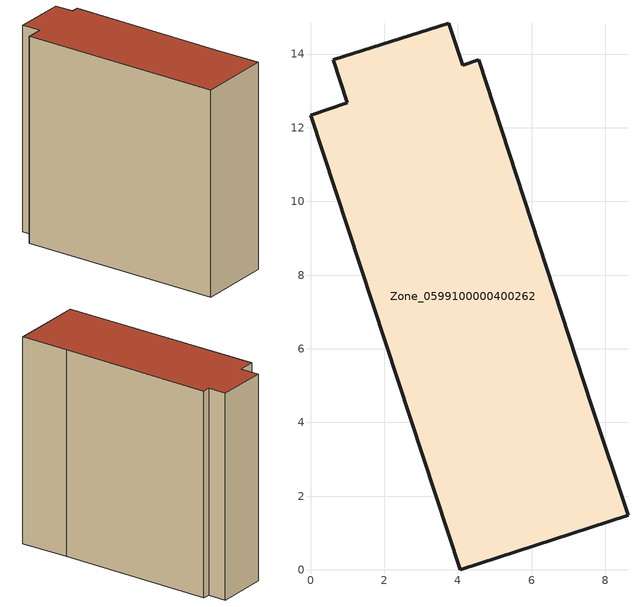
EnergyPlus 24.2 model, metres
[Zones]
Zone_0599100000400262
 floor ground (C_G): 7.63,4.44 8.62,1.48 4.06,0 0,12.34 1,12.67 0.62,13.84 3.75,14.84 4.13,13.7 4.57,13.84 z3.54
 wall outside (C_F): 4.13,13.7 3.75,14.84 0.62,13.84 1,12.67 0,12.34 4.06,0 8.62,1.48 7.63,4.44 4.57,13.84 4.13,13.7 z3.54:16.85
 roof outside (C_R): 7.63,4.44 4.57,13.84 4.13,13.7 3.75,14.84 0.62,13.84 1,12.67 0,12.34 4.06,0 8.62,1.48 z16.85
[BUILDING]
Pand.0599100000400262: North Axis=0; Terrain=City; Loads Convergence Tolerance Value=0.04; Temperature Convergence Tolerance Value=0.4; Solar Distribution=FullExterior; Maximum Number of Warmup Days=25; Minimum Number of Warmup Days=1
[Site:Location]
Rotterdam.The.Hague.AP_ZH_NLD Design_Conditions: Latitude=51.96; Longitude=4.45; Time Zone=1; Elevation=-4.5
[SITE:GROUNDTEMPERATURE:BUILDINGSURFACE]
18, 18, 18, 18, 18, 18, 18, 18, 18, 18, 18, 18
[MATERIAL] Thermal Absorptance=0.9; Solar Absorptance=0.7; Visible Absorptance=0.7
Name | Roughness | Thickness | Conductivity | Density | Specific Heat
G.TI.1992-2005 | MediumSmooth | 0.15 | 0.06 | 540 | 1210
F.TI.1992-2005 | Rough | 0.3 | 0.12 | 1920 | 840
R.TI.1992-2005 | MediumRough | 0.2 | 0.08 | 1500 | 1000
[CONSTRUCTION]
C_G: G.TI.1992-2005
C_F: F.TI.1992-2005
C_R: R.TI.1992-2005
[ZONE]
Zone_0599100000400262: Type=1; Multiplier=1; Ceiling Height=Autocalculate; Volume=Autocalculate; Floor Area=autocalculate; Part of Total Floor Area=Yes
[ZONEINFILTRATION:DESIGNFLOWRATE]
Infil_Zone_0599100000400262: Zone or ZoneList or Space or SpaceList=Zone_0599100000400262; Schedule=AlwaysOn; Design Flow Rate Calculation Method=Flow/Area; Flow Rate per Floor Area=0.0015; Constant Term Coefficient=1; Temperature Term Coefficient=0; Velocity Term Coefficient=0; Velocity Squared Term Coefficient=0
[HVACTEMPLATE:ZONE:IDEALLOADSAIRSYSTEM]
Zone_0599100000400262: Maximum Heating Supply Air Temperature=50; Minimum Cooling Supply Air Temperature=13; Maximum Heating Supply Air Humidity Ratio=0.0156; Minimum Cooling Supply Air Humidity Ratio=0.0077; Heating Limit=NoLimit; Cooling Limit=NoLimit; Dehumidification Control Type=ConstantSensibleHeatRatio; Cooling Sensible Heat Ratio=0.7; Dehumidification Setpoint=60; Humidification Control Type=None; Humidification Setpoint=30; Outdoor Air Method=None; Outdoor Air Flow Rate per Person=0.00944; Outdoor Air Flow Rate per Zone Floor Area=0; Outdoor Air Flow Rate per Zone=0; Demand Controlled Ventilation Type=None; Outdoor Air Economizer Type=NoEconomizer; Heat Recovery Type=None; Sensible Heat Recovery Effectiveness=0.7; Latent Heat Recovery Effectiveness=0.65
[ZONECONTROL:THERMOSTAT]
ThermostatControl_Zone_0599100000400262: Zone or ZoneList=Zone_0599100000400262; Control Type Schedule=DualSetpointControlType; Control 1=Thermostat_Zone_0599100000400262; Temperature Difference Between Cutout And Setpoint=0
[THERMOSTATSETPOINT:DUALSETPOINT]
Thermostat_Zone_0599100000400262: Heating Setpoint Temperature Schedule=HeatingSetpoint_Zone_0599100000400262; Cooling Setpoint Temperature Schedule=CoolingSetpoint_Zone_0599100000400262
[SCHEDULE:COMPACT]
HeatingSetpoint_Zone_0599100000400262: Through: 12/31, For: AllDays, Until: 24:00, 21
CoolingSetpoint_Zone_0599100000400262: Through: 12/31, For: AllDays, Until: 24:00, 24
DualSetpointControlType: Through: 12/31, For: AllDays, Until: 24:00, 4
AlwaysOn: Through: 12/31, For: AllDays, Until: 24:00, 1
